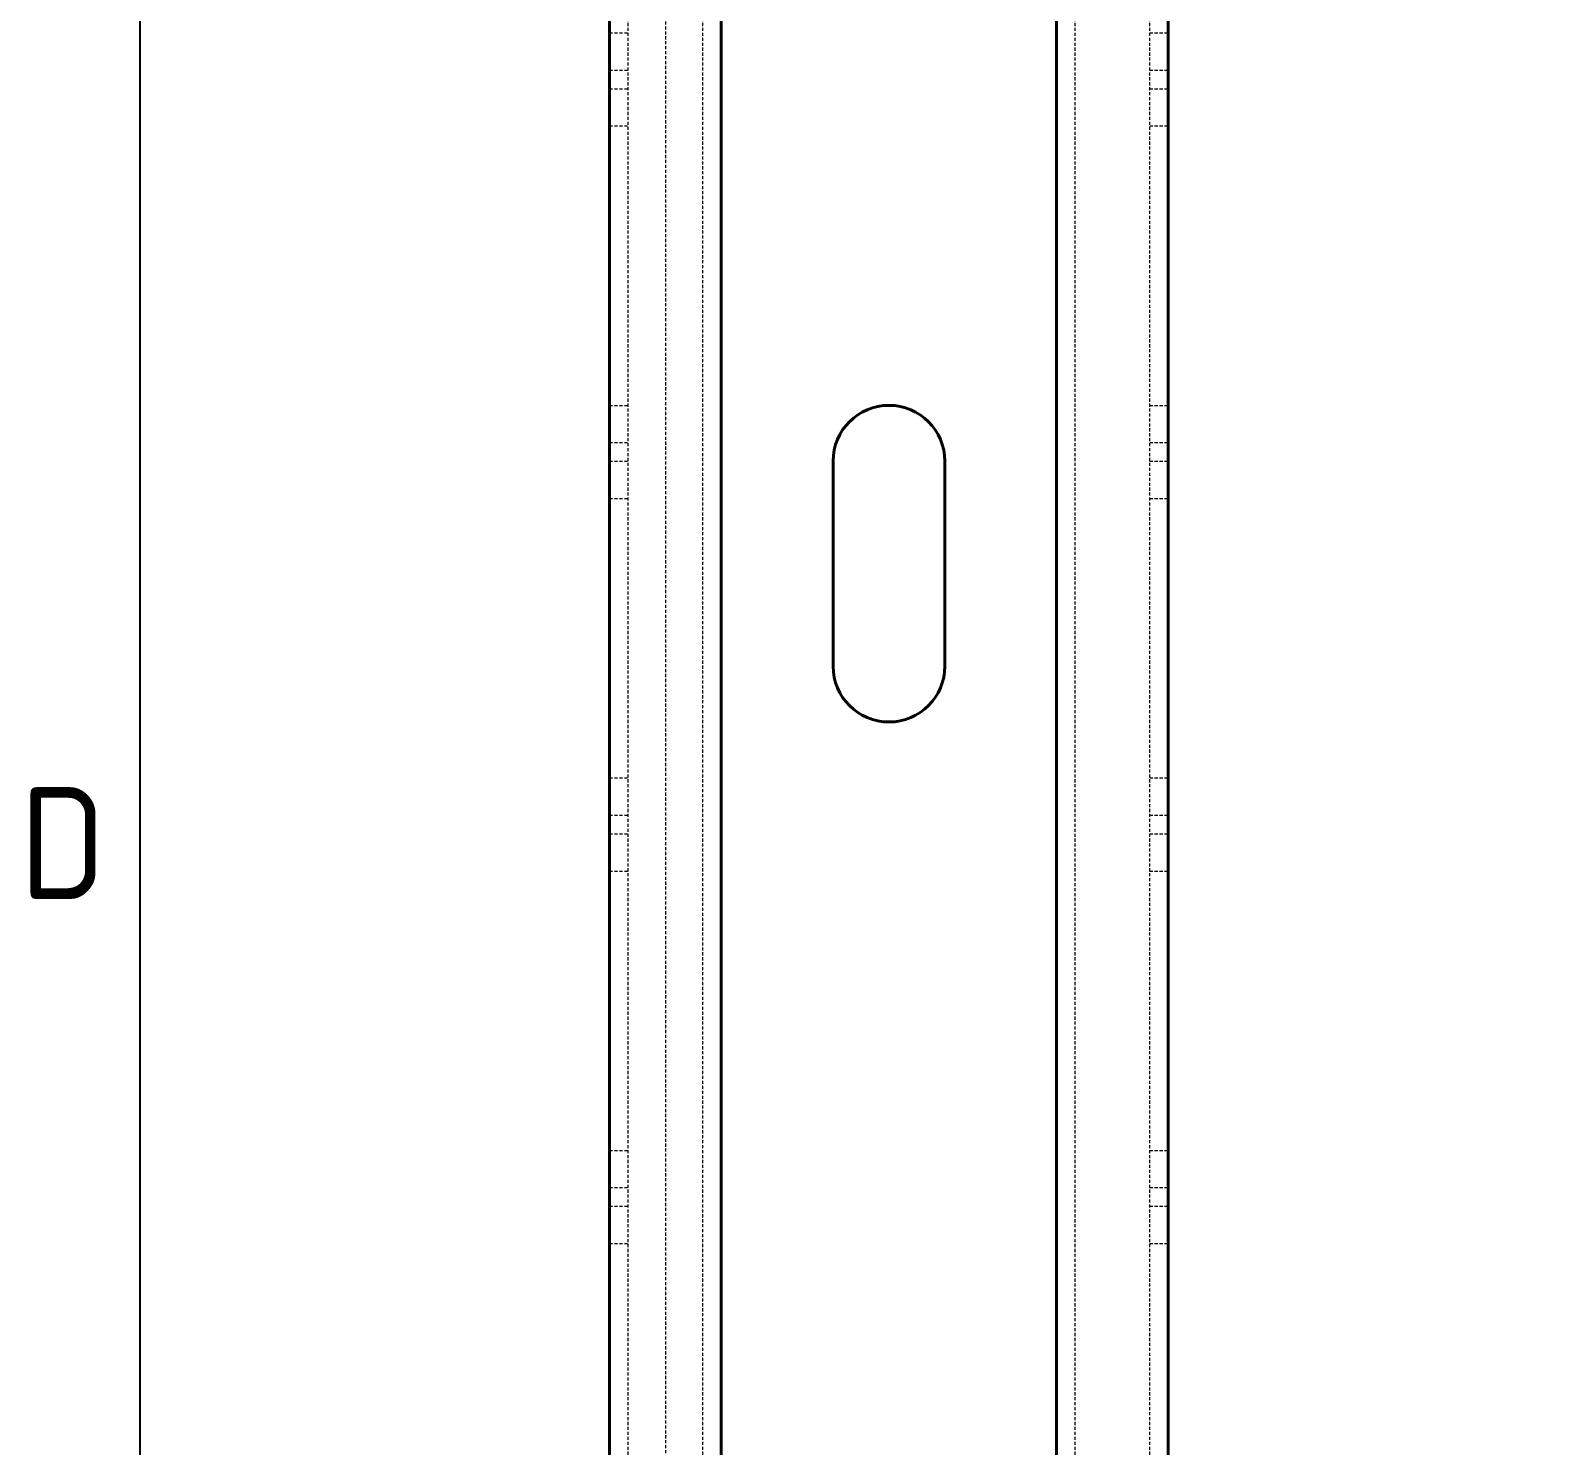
# Model space of a CAD drawing. Header units: inches. Extents: x 6934 to 18973, y 4254 to 7629.
# Drawn here: x 16668.2 to 16750, y 4717.6 to 4793.6 of the extents above; entities that cross this region are included whole.
import ezdxf

# ---------------------------------------------------------------- set-up
doc = ezdxf.new("R2010")
doc.units = ezdxf.units.IN
doc.header["$MEASUREMENT"] = 0
doc.linetypes.add('입력 정류부 ASSY$0$DASHED', pattern=[0.2067, 0.1654, -0.0413])
for name, color, linetype, lineweight, true_color in [('입력 정류부 ASSY$0$가려진 것(ISO)', 2, '입력 정류부 ASSY$0$DASHED', 18, 0xffff00), ('입력 정류부 ASSY$0$가려진 좁은 것(ISO)', 2, '입력 정류부 ASSY$0$DASHED', 18, 0xffff00), ('입력 정류부 ASSY$0$가시적인 것(ISO)', 3, 'Continuous', 40, 0x00ff00)]:
    doc.layers.add(name, color=color, linetype=linetype, lineweight=lineweight, true_color=true_color)
doc.layers.add('입력 정류부 ASSY$0$경계(ISO)', color=7, linetype='Continuous', lineweight=25)
doc.styles.add('입력 정류부 ASSY$0$문자 텍스트_PSTEK_POSCO', font='isocp.shx')

# ---------------------------------------------------------------- blocks, each defined once
blk = doc.blocks.new('입력 정류부 ASSY$0$경계 Default Border')
at = {"layer": '입력 정류부 ASSY$0$경계(ISO)', "flags": 128}
blk.add_lwpolyline([(10, 10), (10, 410), (584, 410), (584, 10), (10, 10)], dxfattribs=at)
at = {"layer": '입력 정류부 ASSY$0$경계(ISO)', "color": 2, "true_color": 0xffff00, "insert": (6.766, 243.471), "char_height": 3, "attachment_point": 7, "style": '입력 정류부 ASSY$0$문자 텍스트_PSTEK_POSCO'}
blk.add_mtext('D', dxfattribs=at)
blk = doc.blocks.new('입력 정류부 ASSY')
at = {"layer": '입력 정류부 ASSY$0$가려진 것(ISO)'}
for p, q in [((46.204, 428.44), (46.204, 773.44)), ((48.204, 773.44), (48.204, 428.44)), ((50.204, 428.44), (50.204, 773.44)), ((70.204, 428.44), (70.204, 773.44)), ((74.204, 428.44), (74.204, 773.44)), ((45.204, 533.44), (46.204, 533.44)), ((74.204, 533.44), (75.204, 533.44)), ((45.204, 528.44), (46.204, 528.44)), ((74.204, 528.44), (75.204, 528.44)), ((45.204, 513.44), (46.204, 513.44)), ((74.204, 513.44), (75.204, 513.44)), ((45.204, 508.44), (46.204, 508.44)), ((74.204, 508.44), (75.204, 508.44)), ((45.204, 493.44), (46.204, 493.44)), ((74.204, 493.44), (75.204, 493.44)), ((45.204, 488.44), (46.204, 488.44)), ((74.204, 488.44), (75.204, 488.44)), ((45.204, 473.44), (46.204, 473.44)), ((74.204, 473.44), (75.204, 473.44)), ((45.204, 468.44), (46.204, 468.44)), ((74.204, 468.44), (75.204, 468.44))]:
    blk.add_line(p, q, dxfattribs=at)
at = {"layer": '입력 정류부 ASSY$0$가려진 좁은 것(ISO)'}
for p, q in [((45.204, 531.44), (46.204, 531.44)), ((74.204, 531.44), (75.204, 531.44)), ((45.204, 530.44), (46.204, 530.44)), ((74.204, 530.44), (75.204, 530.44)), ((45.204, 511.44), (46.204, 511.44)), ((74.204, 511.44), (75.204, 511.44)), ((45.204, 510.44), (46.204, 510.44)), ((74.204, 510.44), (75.204, 510.44)), ((45.204, 491.44), (46.204, 491.44)), ((74.204, 491.44), (75.204, 491.44)), ((45.204, 490.44), (46.204, 490.44)), ((74.204, 490.44), (75.204, 490.44)), ((45.204, 471.44), (46.204, 471.44)), ((74.204, 471.44), (75.204, 471.44)), ((45.204, 470.44), (46.204, 470.44)), ((74.204, 470.44), (75.204, 470.44))]:
    blk.add_line(p, q, dxfattribs=at)
at = {"layer": '입력 정류부 ASSY$0$가시적인 것(ISO)'}
for p, q in [((45.204, 428.44), (45.204, 773.44)), ((51.204, 428.44), (51.204, 773.44)), ((69.204, 428.44), (69.204, 773.44)), ((75.204, 428.44), (75.204, 773.44)), ((57.204, 499.44), (57.204, 510.44)), ((63.204, 510.44), (63.204, 499.44))]:
    blk.add_line(p, q, dxfattribs=at)
for centre, start, end in [((60.204, 510.44), 0, 180), ((60.204, 499.44), 180, 0)]:
    blk.add_arc(centre, 3, start, end, dxfattribs=at)
at = {"xscale": 2, "yscale": 2, "zscale": 2}
blk.add_blockref('입력 정류부 ASSY$0$경계 Default Border', (0, 0), dxfattribs=at)

msp = doc.modelspace()

# ---------------------------------------------------------------- block references
msp.add_blockref('입력 정류부 ASSY', (16654.075, 4260.012))

doc.saveas('drawing.dxf')
